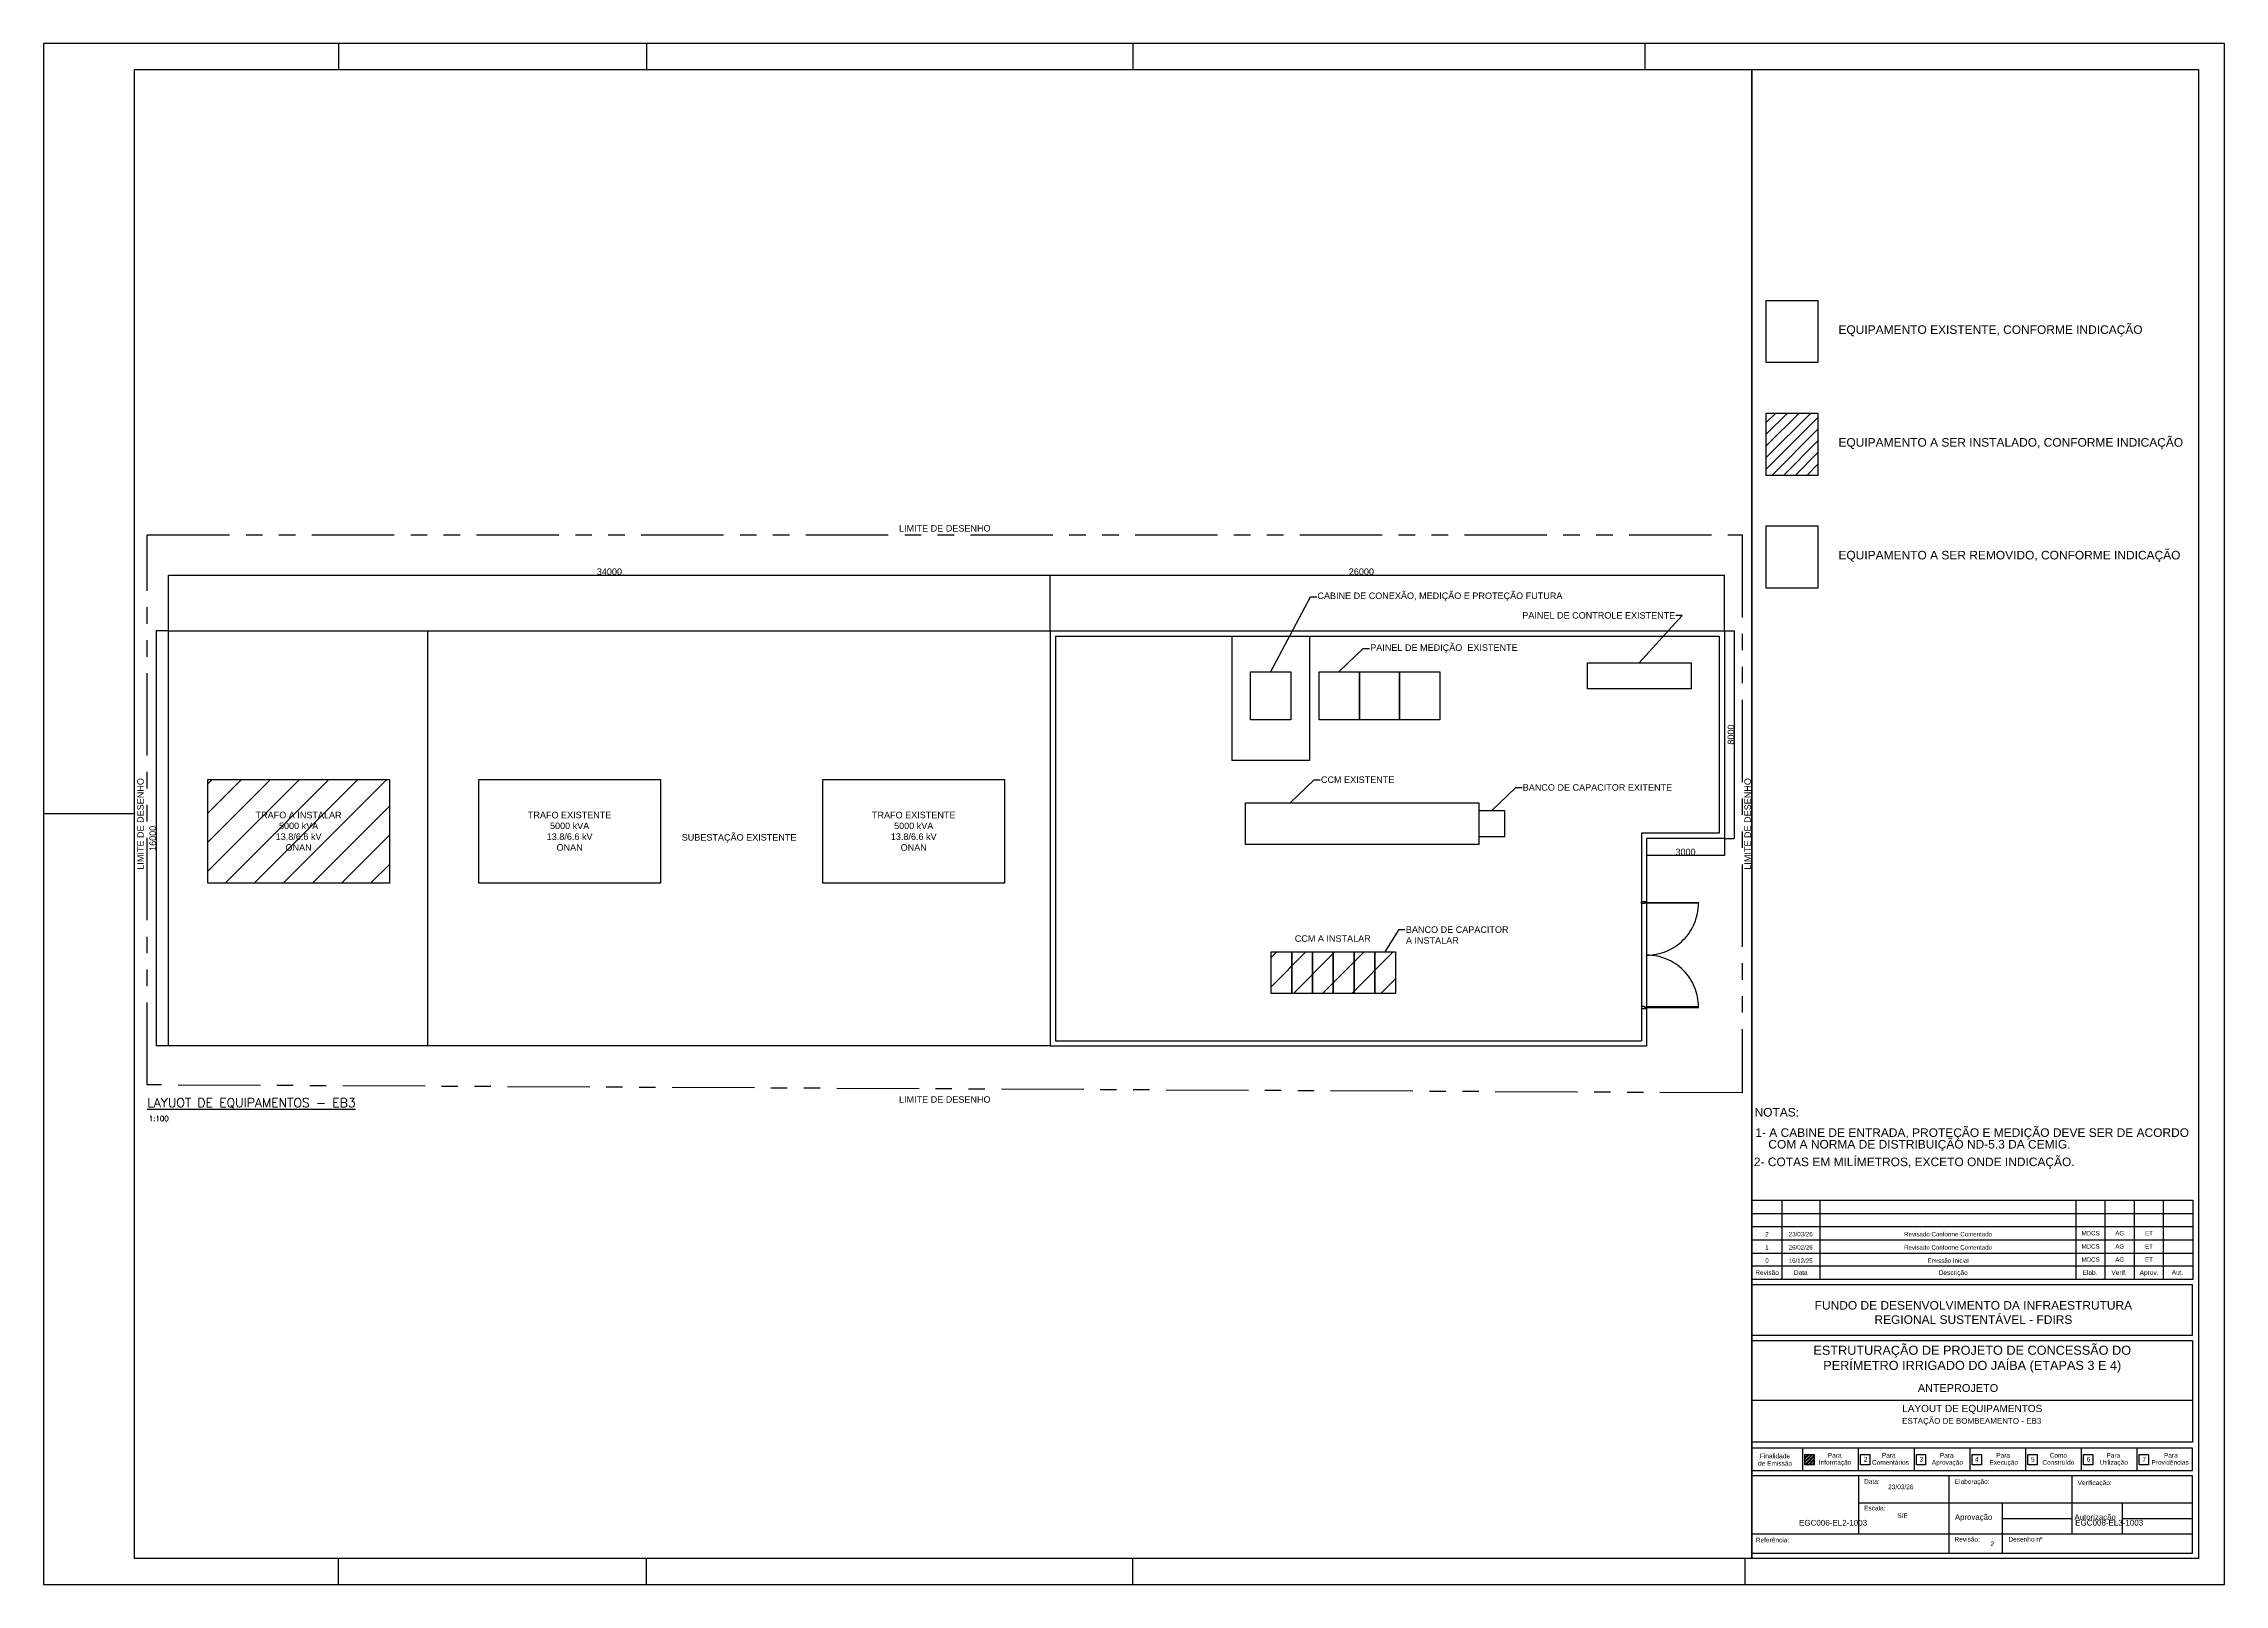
# Paper-space layout 'FL.1' of a CAD drawing. Header units: millimetres. Extents: x 0 to 841, y 0 to 594.
# The model-space entities are those that its viewports show. They can reach past a viewport. Long polylines and large blocks are cut down to what shows.
import ezdxf
from ezdxf import colors
from ezdxf.entities.mleader import LeaderData, LeaderLine
from ezdxf.enums import TextEntityAlignment as Align
from ezdxf.math import Vec2, Vec3

# ---------------------------------------------------------------- set-up
doc = ezdxf.new("R2010")
doc.units = ezdxf.units.MM
doc.linetypes.add('DASHED', pattern=[19.05, 12.7, -6.35])
doc.linetypes.add('PHANTOM', pattern=[63.5, 31.75, -6.35, 6.35, -6.35, 6.35, -6.35])
doc.layers.add('A-FORMATO', color=7, linetype='Continuous')
doc.styles.add('ARIAL', font='arial.ttf', dxfattribs={"height": 50})
doc.styles.add('RomanS 1.0', font='ROMANS.shx')
doc.styles.get("Standard").update_dxf_attribs({"font": 'arial.ttf'})
doc.linetypes.add('FENCELINE2', pattern='A,6.35,-2.54,[132,ltypeshp.shx,S=2.54,R=0,X=-2.54,Y=0],-2.54,25.4', length=36.83)
doc.dimstyles.new('ISO-25', dxfattribs={"dimtxt": 2.5, "dimasz": 2.5, "dimexe": 1.25, "dimexo": 0.625, "dimtad": 1, "dimtxsty": 'Standard', "dimcen": 2.5, "dimadec": 0, "dimazin": 0, "dimtfac": 1, "dimtmove": 0, "dimatfit": 3, "dimfxl": 1, "dimarcsym": 0})

# ---------------------------------------------------------------- blocks, each defined once
blk = doc.blocks.new('*D0')
at = {"color": 0, "lineweight": -2, "transparency": 16777216}
for p, q in [((-9774, 16001), (-9774, 18153)), ((24226, 16001), (24226, 18153))]:
    blk.add_line(p, q, dxfattribs=at)
at = {"color": 1, "lineweight": -2, "transparency": 16777216}
blk.add_line((-9771, 18152), (24224, 18152), dxfattribs=at)
at = {"color": 1, "transparency": 16777216}
for points in [[(-9771, 18152), (-9771, 18151), (-9774, 18152)], [(24224, 18152), (24224, 18151), (24226, 18152)]]:
    blk.add_solid(points, dxfattribs=at)
at = {"layer": 'Defpoints', "color": 0, "transparency": 16777216}
for p in [(24226, 18152), (-9774, 16000), (24226, 16000)]:
    blk.add_point(p, dxfattribs=at)
at = {"color": 0, "transparency": 16777216, "insert": (7226, 18280), "char_height": 250, "attachment_point": 5}
blk.add_mtext('34000', dxfattribs=at)
blk = doc.blocks.new('*D3')
at = {"color": 0, "lineweight": -2, "transparency": 16777216}
for p, q in [((24226, 16001), (24226, 18153)), ((50226, 16001), (50226, 18153))]:
    blk.add_line(p, q, dxfattribs=at)
at = {"color": 1, "lineweight": -2, "transparency": 16777216}
blk.add_line((24229, 18152), (50224, 18152), dxfattribs=at)
at = {"color": 1, "transparency": 16777216}
for points in [[(24229, 18152), (24229, 18151), (24226, 18152)], [(50224, 18152), (50224, 18151), (50226, 18152)]]:
    blk.add_solid(points, dxfattribs=at)
at = {"layer": 'Defpoints', "color": 0, "transparency": 16777216}
for p in [(50226, 18152), (24226, 16000), (50226, 16000)]:
    blk.add_point(p, dxfattribs=at)
at = {"color": 0, "transparency": 16777216, "insert": (36226, 18280), "char_height": 250, "attachment_point": 5}
blk.add_mtext('26000', dxfattribs=at)
blk = doc.blocks.new('*D4')
at = {"color": 0, "lineweight": -2, "transparency": 16777216}
for p, q in [((50227, 16000), (50606, 16000)), ((50227, 8000), (50606, 8000))]:
    blk.add_line(p, q, dxfattribs=at)
at = {"color": 1, "lineweight": -2, "transparency": 16777216}
blk.add_line((50605, 15998), (50605, 8003), dxfattribs=at)
at = {"color": 1, "transparency": 16777216}
for points in [[(50604, 15998), (50605, 15998), (50605, 16000)], [(50604, 8003), (50605, 8003), (50605, 8000)]]:
    blk.add_solid(points, dxfattribs=at)
at = {"layer": 'Defpoints', "color": 0, "transparency": 16777216}
for p in [(50226, 16000), (50226, 8000), (50605, 8000)]:
    blk.add_point(p, dxfattribs=at)
at = {"color": 0, "transparency": 16777216, "insert": (50476, 12000), "char_height": 250, "attachment_point": 5, "rotation": 90}
blk.add_mtext('8000', dxfattribs=at)
blk = doc.blocks.new('*D5')
at = {"color": 0, "lineweight": -2, "transparency": 16777216}
for p, q in [((47226, 7999), (47226, 7343)), ((50226, 7999), (50226, 7343))]:
    blk.add_line(p, q, dxfattribs=at)
at = {"color": 1, "lineweight": -2, "transparency": 16777216}
blk.add_line((50224, 7344), (47229, 7344), dxfattribs=at)
at = {"color": 1, "transparency": 16777216}
for points in [[(47229, 7345), (47229, 7344), (47226, 7344)], [(50224, 7345), (50224, 7344), (50226, 7344)]]:
    blk.add_solid(points, dxfattribs=at)
at = {"layer": 'Defpoints', "color": 0, "transparency": 16777216}
for p in [(47226, 8000), (50226, 8000), (47226, 7344)]:
    blk.add_point(p, dxfattribs=at)
at = {"color": 0, "transparency": 16777216, "insert": (48726, 7473), "char_height": 250, "attachment_point": 5}
blk.add_mtext('3000', dxfattribs=at)
blk = doc.blocks.new('*D6')
at = {"color": 0, "lineweight": -2, "transparency": 16777216}
for p, q in [((-9774, 16000), (-10259, 16000)), ((-9774, 0), (-10259, 0))]:
    blk.add_line(p, q, dxfattribs=at)
at = {"color": 1, "lineweight": -2, "transparency": 16777216}
blk.add_line((-10258, 15998), (-10258, 3), dxfattribs=at)
at = {"color": 1, "transparency": 16777216}
for points in [[(-10258, 15998), (-10257, 15998), (-10258, 16000)], [(-10258, 3), (-10257, 3), (-10258, 0)]]:
    blk.add_solid(points, dxfattribs=at)
at = {"layer": 'Defpoints', "color": 0, "transparency": 16777216}
for p in [(-9774, 16000), (-10258, 0), (-9774, 0)]:
    blk.add_point(p, dxfattribs=at)
at = {"color": 0, "transparency": 16777216, "insert": (-10386, 8000), "char_height": 250, "attachment_point": 5, "rotation": 90}
blk.add_mtext('16000', dxfattribs=at)

msp = doc.modelspace()

# ---------------------------------------------------------------- hatches: boundary and pattern name
h = msp.add_hatch()
h.set_pattern_fill('ANSI31', color=252, scale=250)
h.set_pattern_definition([(45, (-11077.3, 23000.1), (-561.266, 561.266), [])])
h.paths.add_polyline_path([(-8261.745, 10273.523), (-1261.745, 10273.523), (-1261.745, 6273.523), (-8261.745, 6273.523)])
h = msp.add_hatch()
h.set_pattern_fill('ANSI31', color=252, scale=250)
h.set_pattern_definition([(45, (27726.06, 16347.35), (-561.266, 561.266), [])])
h.paths.add_polyline_path([(32741.595, 3620.782), (37541.595, 3620.782), (37541.595, 2020.782), (32741.595, 2020.782)])

# ---------------------------------------------------------------- linework, layer by layer
at = {"color": 2, "linetype": 'FENCELINE2', "ltscale": 50}
for p, q in [((-9773.746, 16000), (226.254, 16000)), ((-9773.746, 0), (-9773.746, 16000)), ((226.254, 16000), (24226.254, 16000)), ((226.254, 0), (226.254, 16000)), ((226.254, 0), (-9773.746, 0)), ((24226.254, 0), (226.254, 0))]:
    msp.add_line(p, q, dxfattribs=at)
for p, q in [((24226.254, 16000), (24226.254, 0)), ((24426.254, 15800), (24426.254, 200)), ((24226.254, 0), (47226.254, 0)), ((24426.254, 200), (47026.254, 200))]:
    msp.add_line(p, q)
for points in [[(-11094.257, 37639.55), (51281.358, 37639.55), (51281.358, -19760.43), (-11094.257, -19760.43)], [(31951.254, 14425), (33501.254, 14425), (33501.254, 12575), (31951.254, 12575)], [(34595.655, 14425), (36145.655, 14425), (36145.655, 12575), (34595.655, 12575)], [(36145.655, 14425), (37695.655, 14425), (37695.655, 12575), (36145.655, 12575)], [(37695.655, 14425), (39245.655, 14425), (39245.655, 12575), (37695.655, 12575)], [(44940.398, 14768.696), (48940.398, 14768.696), (48940.398, 13768.696), (44940.398, 13768.696)], [(-8261.745, 10273.523), (-1261.745, 10273.523), (-1261.745, 6273.523), (-8261.745, 6273.523)], [(2191.262, 10273.523), (9191.262, 10273.523), (9191.262, 6273.523), (2191.262, 6273.523)], [(15460.709, 10273.523), (22460.709, 10273.523), (22460.709, 6273.523), (15460.709, 6273.523)], [(31751.961, 9367.095), (40751.961, 9367.095), (40751.961, 7767.095), (31751.961, 7767.095)], [(40751.961, 8067.095), (41751.961, 8067.095), (41751.961, 9067.095), (40751.961, 9067.095)], [(33541.595, 3620.782), (33541.595, 2020.782), (32741.595, 2020.782), (32741.595, 3620.782)], [(34341.595, 3620.782), (34341.595, 2020.782), (33541.595, 2020.782), (33541.595, 3620.782)], [(35141.595, 3620.782), (35141.595, 2020.782), (34341.595, 2020.782), (34341.595, 3620.782)], [(35941.595, 3620.782), (35941.595, 2020.782), (35141.595, 2020.782), (35141.595, 3620.782)], [(36741.595, 3620.782), (36741.595, 2020.782), (35941.595, 2020.782), (35941.595, 3620.782)], [(37541.595, 3620.782), (37541.595, 2020.782), (36741.595, 2020.782), (36741.595, 3620.782)]]:
    msp.add_lwpolyline(points, close=True)
for points in [[(24226.254, 16000), (50226.254, 16000), (50226.254, 8000), (47226.254, 8000), (47226.254, 0)], [(24426.254, 15800), (50026.254, 15800), (50026.254, 8200), (47026.254, 8200), (47026.254, 200)], [(31226.254, 15800), (31226.254, 11000)], [(34226.254, 15800), (34226.254, 11000)], [(34226.254, 11000), (31226.254, 11000)]]:
    msp.add_lwpolyline(points)
at = {"color": 7}
for points in [[(47226.254, 5561.424), (47226.254, 5523.034), (47149.474, 5523.034), (47149.474, 5484.644), (47026.254, 5484.644), (47026.254, 5561.424)], [(47226.064, 5523.034), (49226.064, 5523.034), (49226.064, 5500), (47226.064, 5500)], [(47226.254, 1438.576), (47226.254, 1476.966), (47149.474, 1476.966), (47149.474, 1515.356), (47026.254, 1515.356), (47026.254, 1438.576)], [(47226.064, 1476.966), (49226.064, 1476.966), (49226.064, 1500), (47226.064, 1500)]]:
    msp.add_lwpolyline(points, close=True, dxfattribs=at)
at = {"color": 1, "linetype": 'DASHED', "ltscale": 20}
for centre, start, end in [((47226.159, 5499.772), 269.99727528, 0.00652486), ((47226.159, 1500.228), 359.99347514, 90.00272472)]:
    msp.add_arc(centre, 1999.772, start, end, dxfattribs=at)

# ---------------------------------------------------------------- texts
at = {"color": 2, "char_height": 250, "attachment_point": 5}
for s, insert in [('\\A1;TRAFO A INSTALAR\\P5000 kVA\\P13.8/6.6 kV \\PONAN', (-4761.745, 8273.523)), ('\\A1;TRAFO EXISTENTE\\P5000 kVA\\P13.8/6.6 kV \\PONAN', (5691.262, 8273.523)), ('\\A1;TRAFO EXISTENTE\\P5000 kVA\\P13.8/6.6 kV \\PONAN', (18960.709, 8273.523)), ('SUBESTAÇÃO EXISTENTE', (12226.254, 8000)), ('CCM A INSTALAR', (35121.058, 4136.088))]:
    msp.add_mtext(s, dxfattribs=dict(at, insert=insert))

# ---------------------------------------------------------------- dimensions: what is measured, and where the dimension line sits
at = {"color": 1}
for base, p1, p2, override, picture, middle in [((24226.254, 18151.69), (-9773.746, 16000), (24226.254, 16000), {"dimtxt": 250, "dimclrd": 1}, '*D0', (7226.254, 18151.69)), ((50226.254, 18151.69), (24226.254, 16000), (50226.254, 16000), {"dimscale": 1, "dimtxt": 250, "dimlfac": 1, "dimclrd": 1}, '*D3', (36226.254, 18151.69))]:
    dim = msp.add_linear_dim(base=base, p1=p1, p2=p2, dimstyle='ISO-25', override=override, dxfattribs=at)
    dim.commit()
    dim.dimension.update_dxf_attribs({"geometry": picture, "text_midpoint": middle, "dimtype": 160})
for base, p1, p2, angle, picture, middle in [((-10257.574, 0), (-9773.746, 16000), (-9773.746, 0), 90, '*D6', (-10257.574, 8000)), ((50604.691, 8000), (50226.254, 16000), (50226.254, 8000), 270, '*D4', (50604.691, 12000)), ((47226.254, 7344.284), (50226.254, 8000), (47226.254, 8000), 180, '*D5', (48726.254, 7344.284))]:
    dim = msp.add_linear_dim(base=base, p1=p1, p2=p2, angle=angle, dimstyle='ISO-25', override={"dimtxt": 250, "dimclrd": 1}, dxfattribs=at)
    dim.commit()
    dim.dimension.update_dxf_attribs({"geometry": picture, "text_midpoint": middle, "dimtype": 160})

# ---------------------------------------------------------------- leaders
at = {"color": 2}
ml = msp.add_multileader_mtext('Standard', dxfattribs=at)
ml.set_content('CABINE DE CONEXÃO, MEDIÇÃO E PROTEÇÃO FUTURA', color=2)
ml.set_leader_properties()
ml.build(insert=Vec2(0, 0))
ctx = ml.context
ctx.base_point, ctx.char_height, ctx.landing_gap_size, ctx.plane_origin = Vec3(34503.354, 17318.264), 250, 25, Vec3(33613.228, 14836.055)
notes = []
notes.append((ctx, [(1, (1, 1, 0), (34262.648, 17318.264), (1, 0), 240.706, [(0, [(32726.254, 14425)], 0, [])])]))
ctx.mtext.insert, ctx.mtext.flow_direction = Vec3(34528.354, 17479.161), 5
ml = msp.add_multileader_mtext('Standard', dxfattribs=at)
ml.set_content('PAINEL DE CONTROLE EXISTENTE', color=2)
ml.set_leader_properties()
ml.build(insert=Vec2(0, 0))
ctx = ml.context
ctx.base_point, ctx.char_height, ctx.landing_gap_size, ctx.plane_origin = Vec3(42450.475, 16595.591), 250, 25, Vec3(47827.372, 15179.751)
ctx.text_align_type = 2
notes.append((ctx, [(0, (1, 1, 0), (48595.206, 16595.591), (-1, 0), 240.706, [(0, [(46940.398, 14768.696)], 0, [])])]))
ctx.mtext.insert, ctx.mtext.alignment, ctx.mtext.flow_direction = Vec3(48329.5, 16722.723), 3, 5
ml = msp.add_multileader_mtext('Standard', dxfattribs=at)
ml.set_content('PAINEL DE MEDIÇÃO  EXISTENTE', color=2)
ml.set_leader_properties()
ml.build(insert=Vec2(0, 0))
ctx = ml.context
ctx.base_point, ctx.char_height, ctx.landing_gap_size, ctx.plane_origin = Vec3(36540.322, 15318.45), 250, 25, Vec3(36257.629, 14836.055)
notes.append((ctx, [(1, (1, 1, 0), (36299.616, 15318.45), (1, 0), 240.706, [(0, [(35370.655, 14425)], 0, [])])]))
ctx.mtext.insert, ctx.mtext.flow_direction = Vec3(36565.322, 15479.347), 5
ml = msp.add_multileader_mtext('Standard', dxfattribs=at)
ml.set_content('CCM EXISTENTE', color=2)
ml.set_leader_properties()
ml.build(insert=Vec2(0, 0))
ctx = ml.context
ctx.base_point, ctx.char_height, ctx.landing_gap_size, ctx.plane_origin = Vec3(34640.402, 10260.545), 250, 25, Vec3(34357.709, 9778.15)
notes.append((ctx, [(1, (1, 1, 0), (34399.696, 10260.545), (1, 0), 240.706, [(0, [(33470.735, 9367.095)], 0, [])])]))
ctx.mtext.insert, ctx.mtext.flow_direction = Vec3(34665.402, 10387.676), 5
ml = msp.add_multileader_mtext('Standard', dxfattribs=at)
ml.set_content('BANCO DE CAPACITOR EXITENTE', color=2)
ml.set_leader_properties()
ml.build(insert=Vec2(0, 0))
ctx = ml.context
ctx.base_point, ctx.char_height, ctx.landing_gap_size, ctx.plane_origin = Vec3(42421.628, 9960.545), 250, 25, Vec3(42138.935, 9478.15)
notes.append((ctx, [(1, (1, 1, 0), (42180.922, 9960.545), (1, 0), 240.706, [(0, [(41251.961, 9067.095)], 0, [])])]))
ctx.mtext.insert, ctx.mtext.flow_direction = Vec3(42446.628, 10087.676), 5
ml = msp.add_multileader_mtext('Standard', dxfattribs=at)
ml.set_content('BANCO DE CAPACITOR \\PA INSTALAR', color=2)
ml.set_leader_properties()
ml.build(insert=Vec2(0, 0))
ctx = ml.context
ctx.base_point, ctx.char_height, ctx.landing_gap_size, ctx.plane_origin = Vec3(37916.51, 4480.375), 250, 25, Vec3(37026.384, 1998.166)
notes.append((ctx, [(1, (1, 1, 0), (37675.804, 4480.375), (1, 0), 240.706, [(0, [(37141.595, 3620.782)], 0, [])])]))
ctx.mtext.insert, ctx.mtext.flow_direction = Vec3(37941.51, 4607.507), 5
for ctx, leaders in notes:
    for number, flags, end, landing, length, lines in leaders:
        leader = LeaderData()
        leader.index, (leader.has_last_leader_line, leader.has_dogleg_vector, leader.attachment_direction) = number, flags
        leader.last_leader_point, leader.dogleg_vector, leader.dogleg_length = Vec3(end), Vec3(landing), length
        for number, points, colour, breaks in lines:
            line = LeaderLine()
            line.index, line.vertices, line.color, line.breaks = number, Vec3.list(points), colors.encode_raw_color(colour), breaks
            leader.lines.append(line)
        ctx.leaders.append(leader)

psp = doc.layouts.new('FL.1')

# ---------------------------------------------------------------- hatches: boundary and pattern name
h = psp.add_hatch()
h.set_pattern_fill('ANSI31', color=252)
h.set_pattern_definition([(45, (318.352, 375.8198), (-2.245064, 2.245064), [])])
h.paths.add_polyline_path([(664.35, 451.56), (684.28, 451.56), (684.28, 427.56), (664.28, 427.56)])
at = {"layer": 'A-FORMATO'}
h = psp.add_hatch(dxfattribs=at)
h.set_pattern_fill('ANSI32', color=256, scale=0.1)
h.paths.add_polyline_path([(679.24, 50.13), (682.82, 50.13), (682.82, 46.13), (679.24, 46.13)])

# ---------------------------------------------------------------- linework, layer by layer
for points in [[(664.28, 495.03), (684.28, 495.03), (684.28, 471.03), (664.28, 471.03)], [(664.28, 451.56), (684.28, 451.56), (684.28, 427.56), (664.28, 427.56)]]:
    psp.add_lwpolyline(points, close=True)
at = {"color": 6, "linetype": 'PHANTOM'}
psp.add_lwpolyline([(39.96, 404.57), (655.09, 404.57), (655.09, 189.46), (39.96, 192.55)], close=True, dxfattribs=at)
at = {"color": 253}
psp.add_lwpolyline([(664.28, 408.09), (684.28, 408.09), (684.28, 384.09), (664.28, 384.09)], close=True, dxfattribs=at)
at = {"layer": 'A-FORMATO', "color": 1}
for p, q in [((113.75, 594), (113.75, 584)), ((232.5, 594), (232.5, 584)), ((420, 594), (420, 584)), ((617.5, 594), (617.5, 584)), ((658.76, 10), (658.76, 584)), ((35, 297), (0, 297)), ((658.81, 143.03), (828.79, 143.03)), ((670.41, 117.56), (670.41, 148.12)), ((685.1, 117.56), (685.1, 148.12)), ((783.79, 117.56), (783.79, 148.12)), ((795.04, 117.56), (795.04, 148.12)), ((806.29, 117.56), (806.29, 148.12)), ((817.54, 117.56), (817.54, 148.12)), ((658.81, 137.94), (828.79, 137.94)), ((658.81, 132.84), (828.79, 132.84)), ((658.81, 127.75), (828.79, 127.75)), ((828.79, 122.66), (658.81, 122.66)), ((678.34, 52.56), (678.34, 43.93)), ((699.83, 52.56), (699.83, 43.93)), ((721.32, 52.56), (721.32, 43.93)), ((742.8, 52.56), (742.8, 43.93)), ((764.29, 52.56), (764.29, 43.93)), ((785.78, 52.56), (785.78, 43.93)), ((807.27, 52.56), (807.27, 43.93)), ((699.86, 41.87), (699.86, 19.49)), ((734.82, 12.07), (734.82, 41.87)), ((782.15, 41.87), (782.15, 19.49)), ((699.86, 31.4), (828.76, 31.4)), ((755.28, 31.4), (755.28, 12.07)), ((755.28, 25.45), (782.15, 25.45)), ((801.77, 19.49), (801.77, 31.4)), ((801.77, 25.45), (828.76, 25.45)), ((113.75, 0.01), (113.75, 10.01)), ((232.5, 0), (232.5, 10)), ((420, 0), (420, 10)), ((656, 10), (656, 0))]:
    psp.add_line(p, q, dxfattribs=at)
at = {"layer": 'A-FORMATO', "color": 2}
psp.add_line((658.76, 71.04), (828.76, 71.04), dxfattribs=at)
at = {"layer": 'A-FORMATO', "color": 1}
psp.add_lwpolyline([(841, 0), (841, 594), (0, 594), (0, 0)], close=True, dxfattribs=at)
at = {"layer": 'A-FORMATO', "color": 5}
psp.add_lwpolyline([(35, 10), (35, 584), (831, 584), (831, 10), (35, 10)], dxfattribs=at)
at = {"layer": 'A-FORMATO', "color": 4}
for points in [[(828.79, 148.12), (828.79, 117.56), (658.81, 117.56), (658.81, 148.12)], [(658.76, 96.13), (828.76, 96.13), (828.76, 115.48), (658.76, 115.48)], [(658.76, 54.87), (658.76, 94.04), (828.76, 94.04), (828.76, 54.87)], [(658.76, 43.93), (828.76, 43.93), (828.76, 52.56), (658.76, 52.56)], [(658.76, 12.07), (828.76, 12.07), (828.76, 41.87), (658.76, 41.87)]]:
    psp.add_lwpolyline(points, close=True, dxfattribs=at)
at = {"layer": 'A-FORMATO'}
for points in [[(679.24, 50.13), (682.82, 50.13), (682.82, 46.13), (679.24, 46.13)], [(700.72, 50.13), (704.31, 50.13), (704.31, 46.13), (700.72, 46.13)], [(722.21, 50.13), (725.79, 50.13), (725.79, 46.13), (722.21, 46.13)], [(743.7, 50.13), (747.28, 50.13), (747.28, 46.13), (743.7, 46.13)], [(765.19, 50.13), (768.77, 50.13), (768.77, 46.13), (765.19, 46.13)], [(786.68, 50.13), (790.26, 50.13), (790.26, 46.13), (786.68, 46.13)], [(808.16, 50.13), (811.75, 50.13), (811.75, 46.13), (808.16, 46.13)]]:
    psp.add_lwpolyline(points, close=True, dxfattribs=at)
at = {"layer": 'A-FORMATO', "color": 2}
psp.add_lwpolyline([(658.76, 19.49), (828.76, 19.49)], dxfattribs=at)

# ---------------------------------------------------------------- texts
at = {"color": 3, "ltscale": 3, "style": 'RomanS 1.0'}
psp.add_text('1:100', height=2, dxfattribs=at).set_placement((40.55, 178.59))
at = {"color": 2, "char_height": 2.5, "attachment_point": 5}
for insert in [(347.53, 407.12), (347.53, 186.92)]:
    psp.add_mtext('LIMITE DE DESENHO', dxfattribs=dict(at, insert=insert))
at = {"color": 2, "char_height": 2.5, "attachment_point": 5, "rotation": 90}
for insert in [(37.36, 293.18), (657.17, 293.18)]:
    psp.add_mtext('LIMITE DE DESENHO', dxfattribs=dict(at, insert=insert))
at = {"color": 3, "ltscale": 3, "insert": (39.94, 187.44), "char_height": 3.5, "attachment_point": 1, "style": 'RomanS 1.0'}
psp.add_mtext_dynamic_manual_height_columns('{\\LLAYUOT DE EQUIPAMENTOS - EB3}', width=97.099, gutter_width=571, heights=[0], dxfattribs=at)
at = {"layer": 'A-FORMATO', "style": 'ARIAL'}
for s, p in [('2', (663.95, 134.16)), ('23/03/26', (672.99, 134.16)), ('1', (663.95, 129.06)), ('26/02/26', (672.99, 129.06)), ('0', (663.95, 123.97)), ('16/12/25', (672.99, 123.97))]:
    psp.add_text(s, height=1.7, dxfattribs=at).set_placement(p)
for s, p in [('Revisado Conforme Comentado', (734.44, 135.01)), ('MDCS', (789.41, 135.39)), ('AG', (800.66, 135.39)), ('ET', (811.91, 135.39)), ('Revisado Conforme Comentado', (734.44, 129.91)), ('MDCS', (789.41, 130.3)), ('AG', (800.66, 130.3)), ('ET', (811.91, 130.3)), ('Emissão Inicial', (734.44, 124.82)), ('MDCS', (789.41, 125.2)), ('AG', (800.66, 125.2)), ('ET', (811.91, 125.2))]:
    psp.add_text(s, height=1.7, dxfattribs=at).set_placement(p, align=Align.MIDDLE_CENTER)
at = {"layer": 'A-FORMATO', "color": 7, "style": 'ARIAL'}
for s, height, p in [('Revisão', 1.8, (660.1, 119.31)), ('Data', 1.8, (674.96, 119.31)), ('Descrição', 1.8, (730.84, 119.31)), ('Elab.', 1.8, (786.32, 119.31)), ('Verif.', 1.8, (797.44, 119.31)), ('Aprov.', 1.8, (808.32, 119.31)), ('Aut.', 1.8, (820.7, 119.42)), ('Finalidade ', 1.8, (661.87, 48.61)), ('Para', 1.8, (688.08, 48.83)), ('Para', 1.8, (708.92, 48.83)), ('Para', 1.8, (731.3, 48.83)), ('Para', 1.8, (753.02, 48.83)), ('Como', 1.8, (773.63, 48.83)), ('Para', 1.8, (795.51, 48.83)), ('Para', 1.8, (817.72, 48.83)), ('de Emissão', 1.8, (661.15, 45.73)), ('1', 1.8, (680.53, 47.32)), ('Informação', 1.8, (684.58, 46.13)), ('2', 1.8, (701.94, 47.32)), ('Comentários', 1.8, (705.08, 46.13)), ('3', 1.8, (723.43, 47.32)), ('Aprovação', 1.8, (728.17, 46.13)), ('4', 1.8, (744.85, 47.32)), ('Execução', 1.8, (750.4, 46.13)), ('5', 1.8, (766.44, 47.32)), ('Construído', 1.8, (770.82, 46.13)), ('6', 1.8, (787.9, 47.32)), ('Utilização', 1.8, (792.89, 46.13)), ('7', 1.8, (809.38, 47.32)), ('Providências', 1.8, (812.85, 46.13)), ('Data:', 1.8, (702.05, 38.77)), ('23/03/26', 1.8, (711.33, 36.69)), ('Elaboração:', 1.8, (737.02, 38.75)), ('Verificação:', 1.8, (784.4, 38.28)), ('Escala:', 1.8, (702.05, 28.51)), ('S/E', 1.8, (714.85, 25.57)), ('Aprovação', 2.16, (737.08, 24.88)), ('Autorização', 2.16, (783.19, 24.87)), ('Referência:  ', 1.8, (660.3, 16.19)), ('Revisão:', 1.8, (736.92, 16.5)), ('Desenho nº', 1.8, (757.72, 16.49)), ('2', 1.8, (750.81, 14.74))]:
    psp.add_text(s, height=height, dxfattribs=at).set_placement(p)
at = {"layer": 'A-FORMATO', "style": 'ARIAL'}
for s, insert, char_height, width, attachment_point in [('EQUIPAMENTO EXISTENTE, CONFORME INDICAÇÃO', (692.16, 483.23), 3.3, 135.9324, 4), ('EQUIPAMENTO A SER INSTALADO, CONFORME INDICAÇÃO', (692.16, 439.76), 3.3, 135.9324, 4), ('EQUIPAMENTO A SER REMOVIDO, CONFORME INDICAÇÃO', (692.16, 396.29), 3.3, 135.9324, 4), ('NOTAS:', (668.39, 182), 3.3, 135.9324, 5), ('1- A CABINE DE ENTRADA, PROTEÇÃO E MEDIÇÃO DEVE SER DE ACORDO', (660.11, 175.82), 3.3, 171.9705, 1), ('COM A NORMA DE DISTRIBUIÇÃO ND-5.3 DA CEMIG.', (665.14, 171.33), 3.3, 171.9705, 1), ('2- COTAS EM MILÍMETROS, EXCETO ONDE INDICAÇÃO.', (659.55, 164.54), 3.3, 176.2294, 1), ('FUNDO DE DESENVOLVIMENTO DA INFRAESTRUTURA REGIONAL SUSTENTÁVEL - FDIRS', (744.21, 104.8), 3.3, 135.9324, 5), ('ESTRUTURAÇÃO DE PROJETO DE CONCESSÃO DO PERÍMETRO IRRIGADO DO JAÍBA (ETAPAS 3 E 4)', (743.76, 92.01), 3.5, 140.8887, 2), ('\\pxqc;ANTEPROJETO', (738.27, 75.68), 3, 23.8671, 5), ('{\\H0.1624x;LAYOUT DE EQUIPAMENTOS}', (743.76, 69.19), 17.0049, 104.1662, 2), ('{\\H0.1624x;ESTAÇÃO DE BOMBEAMENTO - EB3}', (743.57, 64.12), 13.6039, 112.9534, 2), ('{\\H0.1624x; EGC006-EL2-1003}', (690.09, 24.86), 13.6039, 24.813, 2), ('{\\H0.1624x; EGC006-EL3-1003}', (796.57, 24.86), 13.6039, 24.813, 2)]:
    psp.add_mtext(s, dxfattribs=dict(at, insert=insert, char_height=char_height, width=width, attachment_point=attachment_point))

# ---------------------------------------------------------------- viewports
at = {"layer": '0'}
psp.add_viewport(center=(420.5, 297), size=(841, 594), view_center_point=(27455.744, 8939.57), view_height=59400.00007, dxfattribs=at)

doc.saveas('drawing.dxf')
